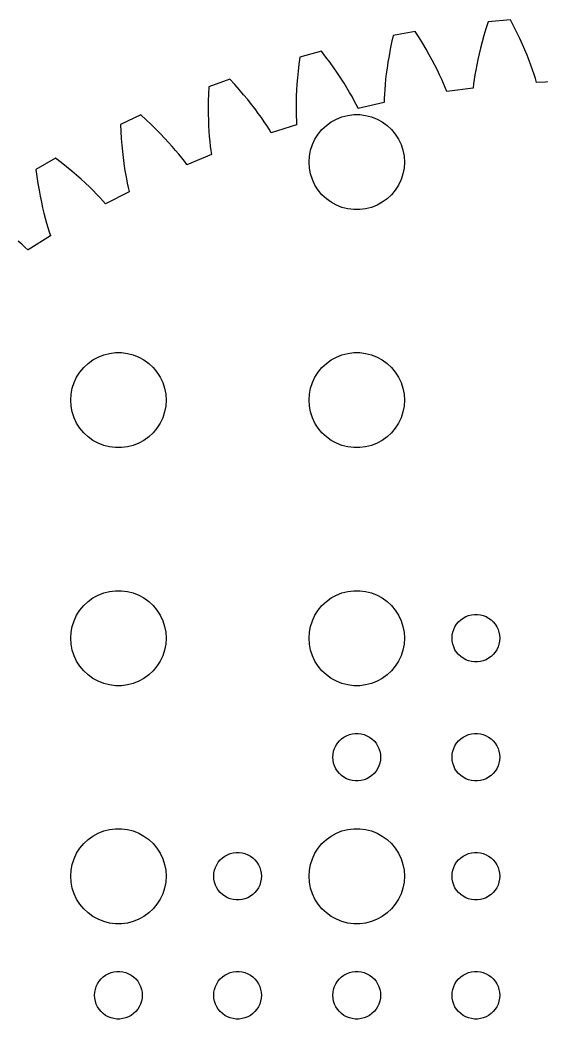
# Model space of a CAD drawing. Header units: metres. Extents: x -69 to 69, y 41 to 289.
# Drawn here: x -36.2 to -3.3, y 226 to 289 of the extents above; entities that cross this region are included whole.
import ezdxf

# ---------------------------------------------------------------- set-up
doc = ezdxf.new("R2010")
doc.units = ezdxf.units.M

msp = doc.modelspace()

# ---------------------------------------------------------------- linework, layer by layer
for p, q in [((-5.32181, 288.956), (-6.73305, 288.832)), ((-5.11238, 288.552), (-5.32181, 288.956)), ((-6.8692, 288.398), (-6.99295, 287.979)), ((-6.73305, 288.832), (-6.8692, 288.398)), ((-4.91779, 288.161), (-5.11238, 288.552)), ((-12.7065, 287.983), (-12.8044, 287.539)), ((-11.3114, 288.229), (-12.7065, 287.983)), ((-11.0676, 287.846), (-11.3114, 288.229)), ((-10.8397, 287.473), (-11.0676, 287.846)), ((-6.99295, 287.979), (-7.10484, 287.576)), ((-4.73752, 287.783), (-4.91779, 288.161)), ((-4.57106, 287.418), (-4.73752, 287.783)), ((-12.8911, 287.111), (-12.9674, 286.7)), ((-12.8044, 287.539), (-12.8911, 287.111)), ((-10.6272, 287.112), (-10.8397, 287.473)), ((-10.4296, 286.763), (-10.6272, 287.112)), ((-7.20544, 287.188), (-7.29529, 286.816)), ((-7.10484, 287.576), (-7.20544, 287.188)), ((-4.41795, 287.067), (-4.57106, 287.418)), ((-4.27765, 286.73), (-4.41795, 287.067)), ((-18.5833, 286.617), (-18.6421, 286.166)), ((-17.215, 286.984), (-18.5833, 286.617)), ((-16.9386, 286.623), (-17.215, 286.984)), ((-16.6791, 286.272), (-16.9386, 286.623)), ((-12.9674, 286.7), (-13.0338, 286.304)), ((-10.2464, 286.427), (-10.4296, 286.763)), ((-7.37495, 286.46), (-7.44499, 286.12)), ((-7.29529, 286.816), (-7.37495, 286.46)), ((-4.14966, 286.408), (-4.27765, 286.73)), ((-18.6421, 286.166), (-18.6912, 285.732)), ((-16.4359, 285.931), (-16.6791, 286.272)), ((-16.2087, 285.6), (-16.4359, 285.931)), ((-13.0909, 285.926), (-13.1392, 285.564)), ((-13.0338, 286.304), (-13.0909, 285.926)), ((-10.0773, 286.104), (-10.2464, 286.427)), ((-9.92169, 285.794), (-10.0773, 286.104)), ((-7.44499, 286.12), (-7.50597, 285.796)), ((-4.03345, 286.1), (-4.14966, 286.408)), ((-3.92848, 285.807), (-4.03345, 286.1)), ((-3.83423, 285.53), (-3.92848, 285.807)), ((-22.9875, 285.229), (-24.3187, 284.744)), ((-22.6808, 284.893), (-22.9875, 285.229)), ((-18.7313, 285.316), (-18.763, 284.916)), ((-18.6912, 285.732), (-18.7313, 285.316)), ((-15.997, 285.281), (-16.2087, 285.6)), ((-15.8003, 284.974), (-15.997, 285.281)), ((-13.1794, 285.219), (-13.2119, 284.892)), ((-13.1392, 285.564), (-13.1794, 285.219)), ((-9.7791, 285.497), (-9.92169, 285.794)), ((-9.64902, 285.214), (-9.7791, 285.497)), ((-9.53091, 284.946), (-9.64902, 285.214)), ((-7.60309, 285.2), (-7.6404, 284.927)), ((-7.55847, 285.49), (-7.60309, 285.2)), ((-7.50597, 285.796), (-7.55847, 285.49)), ((-3.75014, 285.267), (-3.83423, 285.53)), ((-3.67566, 285.021), (-3.75014, 285.267)), ((-24.3187, 284.744), (-24.3379, 284.29)), ((-22.3916, 284.566), (-22.6808, 284.893)), ((-22.1196, 284.247), (-22.3916, 284.566)), ((-18.763, 284.916), (-18.7869, 284.534)), ((-15.6182, 284.678), (-15.8003, 284.974)), ((-15.4503, 284.395), (-15.6182, 284.678)), ((-13.2375, 284.582), (-13.2567, 284.289)), ((-13.2119, 284.892), (-13.2375, 284.582)), ((-9.4243, 284.692), (-9.53091, 284.946)), ((-9.32864, 284.453), (-9.4243, 284.692)), ((-7.66963, 284.66), (-9.32742, 284.445)), ((-7.6404, 284.927), (-7.67099, 284.672)), ((-7.67099, 284.672), (-7.66963, 284.66)), ((-3.67519, 285.013), (-3.67566, 285.021)), ((-2.00494, 285.083), (-3.67519, 285.013)), ((-24.3379, 284.29), (-24.3491, 283.853)), ((-21.8645, 283.938), (-22.1196, 284.247)), ((-21.6257, 283.639), (-21.8645, 283.938)), ((-18.8035, 284.169), (-18.8134, 283.822)), ((-18.7869, 284.534), (-18.8035, 284.169)), ((-15.2961, 284.125), (-15.4503, 284.395)), ((-15.1551, 283.868), (-15.2961, 284.125)), ((-13.2701, 284.014), (-13.2783, 283.757)), ((-13.2567, 284.289), (-13.2701, 284.014)), ((-9.32742, 284.445), (-9.32864, 284.453)), ((-24.3491, 283.853), (-24.3527, 283.434)), ((-24.3527, 283.434), (-24.3494, 283.034)), ((-21.403, 283.35), (-21.6257, 283.639)), ((-21.1959, 283.071), (-21.403, 283.35)), ((-18.8134, 283.822), (-18.8173, 283.493)), ((-18.8173, 283.493), (-18.8158, 283.182)), ((-15.0267, 283.625), (-15.1551, 283.868)), ((-14.9106, 283.395), (-15.0267, 283.625)), ((-14.9087, 283.387), (-14.9106, 283.395)), ((-13.2759, 283.746), (-14.9087, 283.387)), ((-13.2783, 283.757), (-13.2759, 283.746)), ((-28.5851, 282.977), (-29.869, 282.378)), ((-28.2502, 282.669), (-28.5851, 282.977)), ((-27.9337, 282.368), (-28.2502, 282.669)), ((-24.3494, 283.034), (-24.3399, 282.651)), ((-21.004, 282.804), (-21.1959, 283.071)), ((-20.8268, 282.548), (-21.004, 282.804)), ((-18.8158, 283.182), (-18.8094, 282.889)), ((-18.8094, 282.889), (-18.7988, 282.614)), ((-16.6075, 282.533), (-16.2773, 282.714)), ((-16.2773, 282.714), (-15.927, 282.853)), ((-15.927, 282.853), (-15.5621, 282.947)), ((-15.5621, 282.947), (-15.1884, 282.994)), ((-15.1884, 282.994), (-14.8116, 282.994)), ((-14.8116, 282.994), (-14.4379, 282.947)), ((-14.4379, 282.947), (-14.0729, 282.853)), ((-14.0729, 282.853), (-13.7227, 282.714)), ((-13.7227, 282.714), (-13.3925, 282.533)), ((-29.869, 282.378), (-29.8485, 281.924)), ((-27.635, 282.075), (-27.9337, 282.368)), ((-27.3538, 281.789), (-27.635, 282.075)), ((-24.3399, 282.651), (-24.3246, 282.286)), ((-24.3246, 282.286), (-24.3043, 281.94)), ((-20.6639, 282.304), (-20.8268, 282.548)), ((-20.5148, 282.073), (-20.6639, 282.304)), ((-20.3791, 281.854), (-20.5148, 282.073)), ((-18.7812, 282.346), (-20.3765, 281.846)), ((-18.7988, 282.614), (-18.7846, 282.357)), ((-18.7846, 282.357), (-18.7812, 282.346)), ((-17.427, 281.763), (-17.1869, 282.054)), ((-17.1869, 282.054), (-16.9123, 282.312)), ((-16.9123, 282.312), (-16.6075, 282.533)), ((-13.3925, 282.533), (-13.0877, 282.312)), ((-13.0877, 282.312), (-12.8131, 282.054)), ((-12.8131, 282.054), (-12.5729, 281.763)), ((-29.8485, 281.924), (-29.8216, 281.488)), ((-29.8216, 281.488), (-29.7887, 281.071)), ((-27.0899, 281.512), (-27.3538, 281.789)), ((-26.8428, 281.243), (-27.0899, 281.512)), ((-24.3043, 281.94), (-24.2795, 281.612)), ((-24.2795, 281.612), (-24.2509, 281.302)), ((-20.3765, 281.846), (-20.3791, 281.854)), ((-17.7893, 281.104), (-17.6289, 281.445)), ((-17.6289, 281.445), (-17.427, 281.763)), ((-12.5729, 281.763), (-12.3711, 281.445)), ((-12.3711, 281.445), (-12.2107, 281.104)), ((-29.7887, 281.071), (-29.7505, 280.672)), ((-26.6123, 280.984), (-26.8428, 281.243)), ((-26.3978, 280.734), (-26.6123, 280.984)), ((-24.2509, 281.302), (-24.219, 281.01)), ((-24.219, 281.01), (-24.1844, 280.737)), ((-17.9057, 280.746), (-17.7893, 281.104)), ((-12.2107, 281.104), (-12.0942, 280.746)), ((-33.9651, 280.246), (-35.1919, 279.538)), ((-33.6047, 279.969), (-33.9651, 280.246)), ((-29.7505, 280.672), (-29.7076, 280.291)), ((-29.7076, 280.291), (-29.6607, 279.929)), ((-26.1989, 280.495), (-26.3978, 280.734)), ((-26.0154, 280.266), (-26.1989, 280.495)), ((-25.8468, 280.049), (-26.0154, 280.266)), ((-24.1436, 280.472), (-25.6892, 279.835)), ((-24.1844, 280.737), (-24.1479, 280.483)), ((-24.1479, 280.483), (-24.1436, 280.472)), ((-18, 280), (-17.9763, 280.376)), ((-17.9763, 280.376), (-17.9057, 280.746)), ((-12.0942, 280.746), (-12.0237, 280.376)), ((-12.0237, 280.376), (-12, 280)), ((-35.1919, 279.538), (-35.132, 279.087)), ((-33.2631, 279.697), (-33.6047, 279.969)), ((-32.94, 279.43), (-33.2631, 279.697)), ((-29.6607, 279.929), (-29.6102, 279.586)), ((-29.6102, 279.586), (-29.5569, 279.261)), ((-25.6925, 279.843), (-25.8468, 280.049)), ((-25.6892, 279.835), (-25.6925, 279.843)), ((-17.9763, 279.624), (-18, 280)), ((-17.9057, 279.254), (-17.9763, 279.624)), ((-12.0237, 279.624), (-12.0942, 279.254)), ((-12, 280), (-12.0237, 279.624)), ((-35.132, 279.087), (-35.0671, 278.655)), ((-32.635, 279.17), (-32.94, 279.43)), ((-32.3479, 278.917), (-32.635, 279.17)), ((-32.0784, 278.671), (-32.3479, 278.917)), ((-29.5569, 279.261), (-29.5014, 278.955)), ((-29.5014, 278.955), (-29.4442, 278.667)), ((-17.7893, 278.896), (-17.9057, 279.254)), ((-17.6289, 278.555), (-17.7893, 278.896)), ((-12.2107, 278.896), (-12.3711, 278.555)), ((-12.0942, 279.254), (-12.2107, 278.896)), ((-35.0671, 278.655), (-34.998, 278.242)), ((-31.8261, 278.432), (-32.0784, 278.671)), ((-31.5906, 278.202), (-31.8261, 278.432)), ((-29.4442, 278.667), (-29.386, 278.398)), ((-29.386, 278.398), (-29.3274, 278.148)), ((-17.427, 278.237), (-17.6289, 278.555)), ((-12.3711, 278.555), (-12.5729, 278.237)), ((-34.998, 278.242), (-34.9252, 277.848)), ((-34.9252, 277.848), (-34.8493, 277.472)), ((-31.3717, 277.981), (-31.5906, 278.202)), ((-31.169, 277.77), (-31.3717, 277.981)), ((-30.982, 277.568), (-31.169, 277.77)), ((-29.3222, 278.137), (-30.8064, 277.368)), ((-29.3274, 278.148), (-29.3222, 278.137)), ((-17.1869, 277.946), (-17.427, 278.237)), ((-16.9123, 277.688), (-17.1869, 277.946)), ((-16.6075, 277.467), (-16.9123, 277.688)), ((-13.0877, 277.688), (-13.3925, 277.467)), ((-12.8131, 277.946), (-13.0877, 277.688)), ((-12.5729, 278.237), (-12.8131, 277.946)), ((-34.8493, 277.472), (-34.771, 277.116)), ((-34.771, 277.116), (-34.6908, 276.778)), ((-30.8104, 277.376), (-30.982, 277.568)), ((-30.8064, 277.368), (-30.8104, 277.376)), ((-16.2773, 277.286), (-16.6075, 277.467)), ((-15.927, 277.147), (-16.2773, 277.286)), ((-15.5621, 277.053), (-15.927, 277.147)), ((-15.1884, 277.006), (-15.5621, 277.053)), ((-14.8116, 277.006), (-15.1884, 277.006)), ((-14.4379, 277.053), (-14.8116, 277.006)), ((-14.0729, 277.147), (-14.4379, 277.053)), ((-13.7227, 277.286), (-14.0729, 277.147)), ((-13.3925, 277.467), (-13.7227, 277.286)), ((-34.6908, 276.778), (-34.6094, 276.459)), ((-34.6094, 276.459), (-34.5274, 276.159)), ((-34.5274, 276.159), (-34.4454, 275.878)), ((-34.4454, 275.878), (-34.3639, 275.615)), ((-34.2776, 275.361), (-35.6891, 274.465)), ((-34.3639, 275.615), (-34.2837, 275.37)), ((-34.2837, 275.37), (-34.2776, 275.361)), ((-36.0853, 274.833), (-36.3058, 275.026)), ((-35.8814, 274.648), (-36.0853, 274.833)), ((-35.6938, 274.472), (-35.8814, 274.648)), ((-35.6891, 274.465), (-35.6938, 274.472)), ((-31.6075, 267.533), (-31.2773, 267.714)), ((-31.2773, 267.714), (-30.927, 267.853)), ((-30.927, 267.853), (-30.5621, 267.947)), ((-30.5621, 267.947), (-30.1884, 267.994)), ((-30.1884, 267.994), (-29.8116, 267.994)), ((-29.8116, 267.994), (-29.4379, 267.947)), ((-29.4379, 267.947), (-29.0729, 267.853)), ((-29.0729, 267.853), (-28.7227, 267.714)), ((-28.7227, 267.714), (-28.3925, 267.533)), ((-16.6075, 267.533), (-16.2773, 267.714)), ((-16.2773, 267.714), (-15.927, 267.853)), ((-15.927, 267.853), (-15.5621, 267.947)), ((-15.5621, 267.947), (-15.1884, 267.994)), ((-15.1884, 267.994), (-14.8116, 267.994)), ((-14.8116, 267.994), (-14.4379, 267.947)), ((-14.4379, 267.947), (-14.0729, 267.853)), ((-14.0729, 267.853), (-13.7227, 267.714)), ((-13.7227, 267.714), (-13.3925, 267.533)), ((-32.427, 266.763), (-32.1869, 267.054)), ((-32.1869, 267.054), (-31.9123, 267.312)), ((-31.9123, 267.312), (-31.6075, 267.533)), ((-28.3925, 267.533), (-28.0877, 267.312)), ((-28.0877, 267.312), (-27.8131, 267.054)), ((-27.8131, 267.054), (-27.5729, 266.763)), ((-17.427, 266.763), (-17.1869, 267.054)), ((-17.1869, 267.054), (-16.9123, 267.312)), ((-16.9123, 267.312), (-16.6075, 267.533)), ((-13.3925, 267.533), (-13.0877, 267.312)), ((-13.0877, 267.312), (-12.8131, 267.054)), ((-12.8131, 267.054), (-12.5729, 266.763)), ((-32.7893, 266.104), (-32.6289, 266.445)), ((-32.6289, 266.445), (-32.427, 266.763)), ((-27.5729, 266.763), (-27.3711, 266.445)), ((-27.3711, 266.445), (-27.2107, 266.104)), ((-17.7893, 266.104), (-17.6289, 266.445)), ((-17.6289, 266.445), (-17.427, 266.763)), ((-12.5729, 266.763), (-12.3711, 266.445)), ((-12.3711, 266.445), (-12.2107, 266.104)), ((-32.9763, 265.376), (-32.9057, 265.746)), ((-32.9057, 265.746), (-32.7893, 266.104)), ((-27.2107, 266.104), (-27.0942, 265.746)), ((-27.0942, 265.746), (-27.0237, 265.376)), ((-17.9763, 265.376), (-17.9057, 265.746)), ((-17.9057, 265.746), (-17.7893, 266.104)), ((-12.2107, 266.104), (-12.0942, 265.746)), ((-12.0942, 265.746), (-12.0237, 265.376)), ((-33, 265), (-32.9763, 265.376)), ((-27.0237, 265.376), (-27, 265)), ((-18, 265), (-17.9763, 265.376)), ((-12.0237, 265.376), (-12, 265)), ((-32.9763, 264.624), (-33, 265)), ((-32.9057, 264.254), (-32.9763, 264.624)), ((-27.0237, 264.624), (-27.0942, 264.254)), ((-27, 265), (-27.0237, 264.624)), ((-17.9763, 264.624), (-18, 265)), ((-17.9057, 264.254), (-17.9763, 264.624)), ((-12.0237, 264.624), (-12.0942, 264.254)), ((-12, 265), (-12.0237, 264.624)), ((-32.7893, 263.896), (-32.9057, 264.254)), ((-32.6289, 263.555), (-32.7893, 263.896)), ((-27.2107, 263.896), (-27.3711, 263.555)), ((-27.0942, 264.254), (-27.2107, 263.896)), ((-17.7893, 263.896), (-17.9057, 264.254)), ((-17.6289, 263.555), (-17.7893, 263.896)), ((-12.2107, 263.896), (-12.3711, 263.555)), ((-12.0942, 264.254), (-12.2107, 263.896)), ((-32.427, 263.237), (-32.6289, 263.555)), ((-32.1869, 262.946), (-32.427, 263.237)), ((-27.5729, 263.237), (-27.8131, 262.946)), ((-27.3711, 263.555), (-27.5729, 263.237)), ((-17.427, 263.237), (-17.6289, 263.555)), ((-17.1869, 262.946), (-17.427, 263.237)), ((-12.5729, 263.237), (-12.8131, 262.946)), ((-12.3711, 263.555), (-12.5729, 263.237)), ((-31.9123, 262.688), (-32.1869, 262.946)), ((-31.6075, 262.467), (-31.9123, 262.688)), ((-28.0877, 262.688), (-28.3925, 262.467)), ((-27.8131, 262.946), (-28.0877, 262.688)), ((-16.9123, 262.688), (-17.1869, 262.946)), ((-16.6075, 262.467), (-16.9123, 262.688)), ((-13.0877, 262.688), (-13.3925, 262.467)), ((-12.8131, 262.946), (-13.0877, 262.688)), ((-31.2773, 262.286), (-31.6075, 262.467)), ((-30.927, 262.147), (-31.2773, 262.286)), ((-30.5621, 262.053), (-30.927, 262.147)), ((-30.1884, 262.006), (-30.5621, 262.053)), ((-29.8116, 262.006), (-30.1884, 262.006)), ((-29.4379, 262.053), (-29.8116, 262.006)), ((-29.0729, 262.147), (-29.4379, 262.053)), ((-28.7227, 262.286), (-29.0729, 262.147)), ((-28.3925, 262.467), (-28.7227, 262.286)), ((-16.2773, 262.286), (-16.6075, 262.467)), ((-15.927, 262.147), (-16.2773, 262.286)), ((-15.5621, 262.053), (-15.927, 262.147)), ((-15.1884, 262.006), (-15.5621, 262.053)), ((-14.8116, 262.006), (-15.1884, 262.006)), ((-14.4379, 262.053), (-14.8116, 262.006)), ((-14.0729, 262.147), (-14.4379, 262.053)), ((-13.7227, 262.286), (-14.0729, 262.147)), ((-13.3925, 262.467), (-13.7227, 262.286)), ((-31.9123, 252.312), (-31.6075, 252.533)), ((-31.6075, 252.533), (-31.2773, 252.714)), ((-31.2773, 252.714), (-30.927, 252.853)), ((-30.927, 252.853), (-30.5621, 252.947)), ((-30.5621, 252.947), (-30.1884, 252.994)), ((-30.1884, 252.994), (-29.8116, 252.994)), ((-29.8116, 252.994), (-29.4379, 252.947)), ((-29.4379, 252.947), (-29.0729, 252.853)), ((-29.0729, 252.853), (-28.7227, 252.714)), ((-28.7227, 252.714), (-28.3925, 252.533)), ((-28.3925, 252.533), (-28.0877, 252.312)), ((-16.9123, 252.312), (-16.6075, 252.533)), ((-16.6075, 252.533), (-16.2773, 252.714)), ((-16.2773, 252.714), (-15.927, 252.853)), ((-15.927, 252.853), (-15.5621, 252.947)), ((-15.5621, 252.947), (-15.1884, 252.994)), ((-15.1884, 252.994), (-14.8116, 252.994)), ((-14.8116, 252.994), (-14.4379, 252.947)), ((-14.4379, 252.947), (-14.0729, 252.853)), ((-14.0729, 252.853), (-13.7227, 252.714)), ((-13.7227, 252.714), (-13.3925, 252.533)), ((-13.3925, 252.533), (-13.0877, 252.312)), ((-32.427, 251.763), (-32.1869, 252.054)), ((-32.1869, 252.054), (-31.9123, 252.312)), ((-28.0877, 252.312), (-27.8131, 252.054)), ((-27.8131, 252.054), (-27.5729, 251.763)), ((-17.427, 251.763), (-17.1869, 252.054)), ((-17.1869, 252.054), (-16.9123, 252.312)), ((-13.0877, 252.312), (-12.8131, 252.054)), ((-12.8131, 252.054), (-12.5729, 251.763)), ((-32.7893, 251.104), (-32.6289, 251.445)), ((-32.6289, 251.445), (-32.427, 251.763)), ((-27.5729, 251.763), (-27.3711, 251.445)), ((-27.3711, 251.445), (-27.2107, 251.104)), ((-17.7893, 251.104), (-17.6289, 251.445)), ((-17.6289, 251.445), (-17.427, 251.763)), ((-12.5729, 251.763), (-12.3711, 251.445)), ((-12.3711, 251.445), (-12.2107, 251.104)), ((-8.45613, 251.156), (-8.30373, 251.266)), ((-8.30373, 251.266), (-8.13866, 251.357)), ((-8.13866, 251.357), (-7.96352, 251.427)), ((-7.96352, 251.427), (-7.78107, 251.473)), ((-7.78107, 251.473), (-7.59418, 251.497)), ((-7.59418, 251.497), (-7.40581, 251.497)), ((-7.40581, 251.497), (-7.21892, 251.473)), ((-7.21892, 251.473), (-7.03647, 251.427)), ((-7.03647, 251.427), (-6.86133, 251.357)), ((-6.86133, 251.357), (-6.69626, 251.266)), ((-6.69626, 251.266), (-6.54385, 251.156)), ((-32.9763, 250.376), (-32.9057, 250.746)), ((-32.9057, 250.746), (-32.7893, 251.104)), ((-27.2107, 251.104), (-27.0942, 250.746)), ((-27.0942, 250.746), (-27.0237, 250.376)), ((-17.9763, 250.376), (-17.9057, 250.746)), ((-17.9057, 250.746), (-17.7893, 251.104)), ((-12.2107, 251.104), (-12.0942, 250.746)), ((-12.0942, 250.746), (-12.0237, 250.376)), ((-8.89465, 250.552), (-8.81445, 250.723)), ((-8.81445, 250.723), (-8.71352, 250.882)), ((-8.71352, 250.882), (-8.59344, 251.027)), ((-8.59344, 251.027), (-8.45613, 251.156)), ((-6.54385, 251.156), (-6.40654, 251.027)), ((-6.40654, 251.027), (-6.28647, 250.882)), ((-6.28647, 250.882), (-6.18553, 250.723)), ((-6.18553, 250.723), (-6.10533, 250.552)), ((-33, 250), (-32.9763, 250.376)), ((-32.9763, 249.624), (-33, 250)), ((-27.0237, 250.376), (-27, 250)), ((-27, 250), (-27.0237, 249.624)), ((-18, 250), (-17.9763, 250.376)), ((-17.9763, 249.624), (-18, 250)), ((-12.0237, 250.376), (-12, 250)), ((-12, 250), (-12.0237, 249.624)), ((-9, 250), (-8.98816, 250.188)), ((-8.98816, 249.812), (-9, 250)), ((-8.98816, 250.188), (-8.95287, 250.373)), ((-8.95287, 250.373), (-8.89465, 250.552)), ((-6.10533, 250.552), (-6.04712, 250.373)), ((-6.04712, 250.373), (-6.01183, 250.188)), ((-6.01183, 250.188), (-6, 250)), ((-6, 250), (-6.01183, 249.812)), ((-32.9057, 249.254), (-32.9763, 249.624)), ((-27.0237, 249.624), (-27.0942, 249.254)), ((-17.9057, 249.254), (-17.9763, 249.624)), ((-12.0237, 249.624), (-12.0942, 249.254)), ((-8.95287, 249.627), (-8.98816, 249.812)), ((-8.89465, 249.448), (-8.95287, 249.627)), ((-8.81445, 249.277), (-8.89465, 249.448)), ((-6.10533, 249.448), (-6.18553, 249.277)), ((-6.04712, 249.627), (-6.10533, 249.448)), ((-6.01183, 249.812), (-6.04712, 249.627)), ((-32.7893, 248.896), (-32.9057, 249.254)), ((-32.6289, 248.555), (-32.7893, 248.896)), ((-27.2107, 248.896), (-27.3711, 248.555)), ((-27.0942, 249.254), (-27.2107, 248.896)), ((-17.7893, 248.896), (-17.9057, 249.254)), ((-17.6289, 248.555), (-17.7893, 248.896)), ((-12.2107, 248.896), (-12.3711, 248.555)), ((-12.0942, 249.254), (-12.2107, 248.896)), ((-8.71352, 249.118), (-8.81445, 249.277)), ((-8.59344, 248.973), (-8.71352, 249.118)), ((-8.45613, 248.844), (-8.59344, 248.973)), ((-8.30373, 248.734), (-8.45613, 248.844)), ((-8.13866, 248.643), (-8.30373, 248.734)), ((-6.69626, 248.734), (-6.86133, 248.643)), ((-6.54385, 248.844), (-6.69626, 248.734)), ((-6.40654, 248.973), (-6.54385, 248.844)), ((-6.28647, 249.118), (-6.40654, 248.973)), ((-6.18553, 249.277), (-6.28647, 249.118)), ((-32.427, 248.237), (-32.6289, 248.555)), ((-32.1869, 247.946), (-32.427, 248.237)), ((-27.5729, 248.237), (-27.8131, 247.946)), ((-27.3711, 248.555), (-27.5729, 248.237)), ((-17.427, 248.237), (-17.6289, 248.555)), ((-17.1869, 247.946), (-17.427, 248.237)), ((-12.5729, 248.237), (-12.8131, 247.946)), ((-12.3711, 248.555), (-12.5729, 248.237)), ((-7.96352, 248.573), (-8.13866, 248.643)), ((-7.78107, 248.527), (-7.96352, 248.573)), ((-7.59418, 248.503), (-7.78107, 248.527)), ((-7.40581, 248.503), (-7.59418, 248.503)), ((-7.21892, 248.527), (-7.40581, 248.503)), ((-7.03647, 248.573), (-7.21892, 248.527)), ((-6.86133, 248.643), (-7.03647, 248.573)), ((-31.9123, 247.688), (-32.1869, 247.946)), ((-31.6075, 247.467), (-31.9123, 247.688)), ((-31.2773, 247.286), (-31.6075, 247.467)), ((-28.3925, 247.467), (-28.7227, 247.286)), ((-28.0877, 247.688), (-28.3925, 247.467)), ((-27.8131, 247.946), (-28.0877, 247.688)), ((-16.9123, 247.688), (-17.1869, 247.946)), ((-16.6075, 247.467), (-16.9123, 247.688)), ((-16.2773, 247.286), (-16.6075, 247.467)), ((-13.3925, 247.467), (-13.7227, 247.286)), ((-13.0877, 247.688), (-13.3925, 247.467)), ((-12.8131, 247.946), (-13.0877, 247.688)), ((-30.927, 247.147), (-31.2773, 247.286)), ((-30.5621, 247.053), (-30.927, 247.147)), ((-30.1884, 247.006), (-30.5621, 247.053)), ((-29.8116, 247.006), (-30.1884, 247.006)), ((-29.4379, 247.053), (-29.8116, 247.006)), ((-29.0729, 247.147), (-29.4379, 247.053)), ((-28.7227, 247.286), (-29.0729, 247.147)), ((-15.927, 247.147), (-16.2773, 247.286)), ((-15.5621, 247.053), (-15.927, 247.147)), ((-15.1884, 247.006), (-15.5621, 247.053)), ((-14.8116, 247.006), (-15.1884, 247.006)), ((-14.4379, 247.053), (-14.8116, 247.006)), ((-14.0729, 247.147), (-14.4379, 247.053)), ((-13.7227, 247.286), (-14.0729, 247.147)), ((-16.0934, 243.527), (-15.9561, 243.656)), ((-15.9561, 243.656), (-15.8037, 243.766)), ((-15.8037, 243.766), (-15.6387, 243.857)), ((-15.6387, 243.857), (-15.4635, 243.927)), ((-15.4635, 243.927), (-15.2811, 243.973)), ((-15.2811, 243.973), (-15.0942, 243.997)), ((-15.0942, 243.997), (-14.9058, 243.997)), ((-14.9058, 243.997), (-14.7189, 243.973)), ((-14.7189, 243.973), (-14.5365, 243.927)), ((-14.5365, 243.927), (-14.3613, 243.857)), ((-14.3613, 243.857), (-14.1963, 243.766)), ((-14.1963, 243.766), (-14.0439, 243.656)), ((-14.0439, 243.656), (-13.9065, 243.527)), ((-8.59344, 243.527), (-8.45613, 243.656)), ((-8.45613, 243.656), (-8.30373, 243.766)), ((-8.30373, 243.766), (-8.13866, 243.857)), ((-8.13866, 243.857), (-7.96352, 243.927)), ((-7.96352, 243.927), (-7.78107, 243.973)), ((-7.78107, 243.973), (-7.59418, 243.997)), ((-7.59418, 243.997), (-7.40581, 243.997)), ((-7.40581, 243.997), (-7.21892, 243.973)), ((-7.21892, 243.973), (-7.03647, 243.927)), ((-7.03647, 243.927), (-6.86133, 243.857)), ((-6.86133, 243.857), (-6.69626, 243.766)), ((-6.69626, 243.766), (-6.54385, 243.656)), ((-6.54385, 243.656), (-6.40654, 243.527)), ((-16.4529, 242.873), (-16.3947, 243.052)), ((-16.3947, 243.052), (-16.3145, 243.223)), ((-16.3145, 243.223), (-16.2135, 243.382)), ((-16.2135, 243.382), (-16.0934, 243.527)), ((-13.9065, 243.527), (-13.7865, 243.382)), ((-13.7865, 243.382), (-13.6855, 243.223)), ((-13.6855, 243.223), (-13.6053, 243.052)), ((-13.6053, 243.052), (-13.5471, 242.873)), ((-8.95287, 242.873), (-8.89465, 243.052)), ((-8.89465, 243.052), (-8.81445, 243.223)), ((-8.81445, 243.223), (-8.71352, 243.382)), ((-8.71352, 243.382), (-8.59344, 243.527)), ((-6.40654, 243.527), (-6.28647, 243.382)), ((-6.28647, 243.382), (-6.18553, 243.223)), ((-6.18553, 243.223), (-6.10533, 243.052)), ((-6.10533, 243.052), (-6.04712, 242.873)), ((-16.5, 242.5), (-16.4882, 242.688)), ((-16.4882, 242.312), (-16.5, 242.5)), ((-16.4882, 242.688), (-16.4529, 242.873)), ((-13.5471, 242.873), (-13.5118, 242.688)), ((-13.5118, 242.688), (-13.5, 242.5)), ((-13.5, 242.5), (-13.5118, 242.312)), ((-9, 242.5), (-8.98816, 242.688)), ((-8.98816, 242.312), (-9, 242.5)), ((-8.98816, 242.688), (-8.95287, 242.873)), ((-6.04712, 242.873), (-6.01183, 242.688)), ((-6.01183, 242.688), (-6, 242.5)), ((-6, 242.5), (-6.01183, 242.312)), ((-16.4529, 242.127), (-16.4882, 242.312)), ((-16.3947, 241.948), (-16.4529, 242.127)), ((-16.3145, 241.777), (-16.3947, 241.948)), ((-16.2135, 241.618), (-16.3145, 241.777)), ((-13.6855, 241.777), (-13.7865, 241.618)), ((-13.6053, 241.948), (-13.6855, 241.777)), ((-13.5471, 242.127), (-13.6053, 241.948)), ((-13.5118, 242.312), (-13.5471, 242.127)), ((-8.95287, 242.127), (-8.98816, 242.312)), ((-8.89465, 241.948), (-8.95287, 242.127)), ((-8.81445, 241.777), (-8.89465, 241.948)), ((-8.71352, 241.618), (-8.81445, 241.777)), ((-6.18553, 241.777), (-6.28647, 241.618)), ((-6.10533, 241.948), (-6.18553, 241.777)), ((-6.04712, 242.127), (-6.10533, 241.948)), ((-6.01183, 242.312), (-6.04712, 242.127)), ((-16.0934, 241.473), (-16.2135, 241.618)), ((-15.9561, 241.344), (-16.0934, 241.473)), ((-15.8037, 241.234), (-15.9561, 241.344)), ((-15.6387, 241.143), (-15.8037, 241.234)), ((-15.4635, 241.073), (-15.6387, 241.143)), ((-14.3613, 241.143), (-14.5365, 241.073)), ((-14.1963, 241.234), (-14.3613, 241.143)), ((-14.0439, 241.344), (-14.1963, 241.234)), ((-13.9065, 241.473), (-14.0439, 241.344)), ((-13.7865, 241.618), (-13.9065, 241.473)), ((-8.59344, 241.473), (-8.71352, 241.618)), ((-8.45613, 241.344), (-8.59344, 241.473)), ((-8.30373, 241.234), (-8.45613, 241.344)), ((-8.13866, 241.143), (-8.30373, 241.234)), ((-7.96352, 241.073), (-8.13866, 241.143)), ((-6.86133, 241.143), (-7.03647, 241.073)), ((-6.69626, 241.234), (-6.86133, 241.143)), ((-6.54385, 241.344), (-6.69626, 241.234)), ((-6.40654, 241.473), (-6.54385, 241.344)), ((-6.28647, 241.618), (-6.40654, 241.473)), ((-15.2811, 241.027), (-15.4635, 241.073)), ((-15.0942, 241.003), (-15.2811, 241.027)), ((-14.9058, 241.003), (-15.0942, 241.003)), ((-14.7189, 241.027), (-14.9058, 241.003)), ((-14.5365, 241.073), (-14.7189, 241.027)), ((-7.78107, 241.027), (-7.96352, 241.073)), ((-7.59418, 241.003), (-7.78107, 241.027)), ((-7.40581, 241.003), (-7.59418, 241.003)), ((-7.21892, 241.027), (-7.40581, 241.003)), ((-7.03647, 241.073), (-7.21892, 241.027)), ((-30.5621, 237.947), (-30.1884, 237.994)), ((-30.1884, 237.994), (-29.8116, 237.994)), ((-29.8116, 237.994), (-29.4379, 237.947)), ((-15.5621, 237.947), (-15.1884, 237.994)), ((-15.1884, 237.994), (-14.8116, 237.994)), ((-14.8116, 237.994), (-14.4379, 237.947)), ((-31.9123, 237.312), (-31.6075, 237.533)), ((-31.6075, 237.533), (-31.2773, 237.714)), ((-31.2773, 237.714), (-30.927, 237.853)), ((-30.927, 237.853), (-30.5621, 237.947)), ((-29.4379, 237.947), (-29.0729, 237.853)), ((-29.0729, 237.853), (-28.7227, 237.714)), ((-28.7227, 237.714), (-28.3925, 237.533)), ((-28.3925, 237.533), (-28.0877, 237.312)), ((-16.9123, 237.312), (-16.6075, 237.533)), ((-16.6075, 237.533), (-16.2773, 237.714)), ((-16.2773, 237.714), (-15.927, 237.853)), ((-15.927, 237.853), (-15.5621, 237.947)), ((-14.4379, 237.947), (-14.0729, 237.853)), ((-14.0729, 237.853), (-13.7227, 237.714)), ((-13.7227, 237.714), (-13.3925, 237.533)), ((-13.3925, 237.533), (-13.0877, 237.312)), ((-32.6289, 236.445), (-32.427, 236.763)), ((-32.427, 236.763), (-32.1869, 237.054)), ((-32.1869, 237.054), (-31.9123, 237.312)), ((-28.0877, 237.312), (-27.8131, 237.054)), ((-27.8131, 237.054), (-27.5729, 236.763)), ((-27.5729, 236.763), (-27.3711, 236.445)), ((-17.6289, 236.445), (-17.427, 236.763)), ((-17.427, 236.763), (-17.1869, 237.054)), ((-17.1869, 237.054), (-16.9123, 237.312)), ((-13.0877, 237.312), (-12.8131, 237.054)), ((-12.8131, 237.054), (-12.5729, 236.763)), ((-12.5729, 236.763), (-12.3711, 236.445)), ((-32.9057, 235.746), (-32.7893, 236.104)), ((-32.7893, 236.104), (-32.6289, 236.445)), ((-27.3711, 236.445), (-27.2107, 236.104)), ((-27.2107, 236.104), (-27.0942, 235.746)), ((-23.5934, 236.027), (-23.4561, 236.156)), ((-23.4561, 236.156), (-23.3037, 236.266)), ((-23.3037, 236.266), (-23.1387, 236.357)), ((-23.1387, 236.357), (-22.9635, 236.427)), ((-22.9635, 236.427), (-22.7811, 236.473)), ((-22.7811, 236.473), (-22.5942, 236.497)), ((-22.5942, 236.497), (-22.4058, 236.497)), ((-22.4058, 236.497), (-22.2189, 236.473)), ((-22.2189, 236.473), (-22.0365, 236.427)), ((-22.0365, 236.427), (-21.8613, 236.357)), ((-21.8613, 236.357), (-21.6963, 236.266)), ((-21.6963, 236.266), (-21.5439, 236.156)), ((-21.5439, 236.156), (-21.4065, 236.027)), ((-17.9057, 235.746), (-17.7893, 236.104)), ((-17.7893, 236.104), (-17.6289, 236.445)), ((-12.3711, 236.445), (-12.2107, 236.104)), ((-12.2107, 236.104), (-12.0942, 235.746)), ((-8.59344, 236.027), (-8.45613, 236.156)), ((-8.45613, 236.156), (-8.30373, 236.266)), ((-8.30373, 236.266), (-8.13866, 236.357)), ((-8.13866, 236.357), (-7.96352, 236.427)), ((-7.96352, 236.427), (-7.78107, 236.473)), ((-7.78107, 236.473), (-7.59418, 236.497)), ((-7.59418, 236.497), (-7.40581, 236.497)), ((-7.40581, 236.497), (-7.21892, 236.473)), ((-7.21892, 236.473), (-7.03647, 236.427)), ((-7.03647, 236.427), (-6.86133, 236.357)), ((-6.86133, 236.357), (-6.69626, 236.266)), ((-6.69626, 236.266), (-6.54385, 236.156)), ((-6.54385, 236.156), (-6.40654, 236.027)), ((-32.9763, 235.376), (-32.9057, 235.746)), ((-27.0942, 235.746), (-27.0237, 235.376)), ((-23.9529, 235.373), (-23.8947, 235.552)), ((-23.8947, 235.552), (-23.8145, 235.723)), ((-23.8145, 235.723), (-23.7135, 235.882)), ((-23.7135, 235.882), (-23.5934, 236.027)), ((-21.4065, 236.027), (-21.2865, 235.882)), ((-21.2865, 235.882), (-21.1855, 235.723)), ((-21.1855, 235.723), (-21.1053, 235.552)), ((-21.1053, 235.552), (-21.0471, 235.373)), ((-17.9763, 235.376), (-17.9057, 235.746)), ((-12.0942, 235.746), (-12.0237, 235.376)), ((-8.95287, 235.373), (-8.89465, 235.552)), ((-8.89465, 235.552), (-8.81445, 235.723)), ((-8.81445, 235.723), (-8.71352, 235.882)), ((-8.71352, 235.882), (-8.59344, 236.027)), ((-6.40654, 236.027), (-6.28647, 235.882)), ((-6.28647, 235.882), (-6.18553, 235.723)), ((-6.18553, 235.723), (-6.10533, 235.552)), ((-6.10533, 235.552), (-6.04712, 235.373)), ((-33, 235), (-32.9763, 235.376)), ((-32.9763, 234.624), (-33, 235)), ((-27.0237, 235.376), (-27, 235)), ((-27, 235), (-27.0237, 234.624)), ((-24, 235), (-23.9882, 235.188)), ((-23.9882, 234.812), (-24, 235)), ((-23.9882, 235.188), (-23.9529, 235.373)), ((-21.0471, 235.373), (-21.0118, 235.188)), ((-21.0118, 235.188), (-21, 235)), ((-21, 235), (-21.0118, 234.812)), ((-18, 235), (-17.9763, 235.376)), ((-17.9763, 234.624), (-18, 235)), ((-12.0237, 235.376), (-12, 235)), ((-12, 235), (-12.0237, 234.624)), ((-9, 235), (-8.98816, 235.188)), ((-8.98816, 234.812), (-9, 235)), ((-8.98816, 235.188), (-8.95287, 235.373)), ((-6.04712, 235.373), (-6.01183, 235.188)), ((-6.01183, 235.188), (-6, 235)), ((-6, 235), (-6.01183, 234.812)), ((-32.9057, 234.254), (-32.9763, 234.624)), ((-32.7893, 233.896), (-32.9057, 234.254)), ((-27.0942, 234.254), (-27.2107, 233.896)), ((-27.0237, 234.624), (-27.0942, 234.254)), ((-23.9529, 234.627), (-23.9882, 234.812)), ((-23.8947, 234.448), (-23.9529, 234.627)), ((-23.8145, 234.277), (-23.8947, 234.448)), ((-23.7135, 234.118), (-23.8145, 234.277)), ((-21.1855, 234.277), (-21.2865, 234.118)), ((-21.1053, 234.448), (-21.1855, 234.277)), ((-21.0471, 234.627), (-21.1053, 234.448)), ((-21.0118, 234.812), (-21.0471, 234.627)), ((-17.9057, 234.254), (-17.9763, 234.624)), ((-17.7893, 233.896), (-17.9057, 234.254)), ((-12.0942, 234.254), (-12.2107, 233.896)), ((-12.0237, 234.624), (-12.0942, 234.254)), ((-8.95287, 234.627), (-8.98816, 234.812)), ((-8.89465, 234.448), (-8.95287, 234.627)), ((-8.81445, 234.277), (-8.89465, 234.448)), ((-8.71352, 234.118), (-8.81445, 234.277)), ((-6.18553, 234.277), (-6.28647, 234.118)), ((-6.10533, 234.448), (-6.18553, 234.277)), ((-6.04712, 234.627), (-6.10533, 234.448)), ((-6.01183, 234.812), (-6.04712, 234.627)), ((-32.6289, 233.555), (-32.7893, 233.896)), ((-27.2107, 233.896), (-27.3711, 233.555)), ((-23.5934, 233.973), (-23.7135, 234.118)), ((-23.4561, 233.844), (-23.5934, 233.973)), ((-23.3037, 233.734), (-23.4561, 233.844)), ((-23.1387, 233.643), (-23.3037, 233.734)), ((-22.9635, 233.573), (-23.1387, 233.643)), ((-22.7811, 233.527), (-22.9635, 233.573)), ((-22.0365, 233.573), (-22.2189, 233.527)), ((-21.8613, 233.643), (-22.0365, 233.573)), ((-21.6963, 233.734), (-21.8613, 233.643)), ((-21.5439, 233.844), (-21.6963, 233.734)), ((-21.4065, 233.973), (-21.5439, 233.844)), ((-21.2865, 234.118), (-21.4065, 233.973)), ((-17.6289, 233.555), (-17.7893, 233.896)), ((-12.2107, 233.896), (-12.3711, 233.555)), ((-8.59344, 233.973), (-8.71352, 234.118)), ((-8.45613, 233.844), (-8.59344, 233.973)), ((-8.30373, 233.734), (-8.45613, 233.844)), ((-8.13866, 233.643), (-8.30373, 233.734)), ((-7.96352, 233.573), (-8.13866, 233.643)), ((-7.78107, 233.527), (-7.96352, 233.573)), ((-7.03647, 233.573), (-7.21892, 233.527)), ((-6.86133, 233.643), (-7.03647, 233.573)), ((-6.69626, 233.734), (-6.86133, 233.643)), ((-6.54385, 233.844), (-6.69626, 233.734)), ((-6.40654, 233.973), (-6.54385, 233.844)), ((-6.28647, 234.118), (-6.40654, 233.973)), ((-32.427, 233.237), (-32.6289, 233.555)), ((-32.1869, 232.946), (-32.427, 233.237)), ((-31.9123, 232.688), (-32.1869, 232.946)), ((-27.8131, 232.946), (-28.0877, 232.688)), ((-27.5729, 233.237), (-27.8131, 232.946)), ((-27.3711, 233.555), (-27.5729, 233.237)), ((-22.5942, 233.503), (-22.7811, 233.527)), ((-22.4058, 233.503), (-22.5942, 233.503)), ((-22.2189, 233.527), (-22.4058, 233.503)), ((-17.427, 233.237), (-17.6289, 233.555)), ((-17.1869, 232.946), (-17.427, 233.237)), ((-16.9123, 232.688), (-17.1869, 232.946)), ((-12.8131, 232.946), (-13.0877, 232.688)), ((-12.5729, 233.237), (-12.8131, 232.946)), ((-12.3711, 233.555), (-12.5729, 233.237)), ((-7.59418, 233.503), (-7.78107, 233.527)), ((-7.40581, 233.503), (-7.59418, 233.503)), ((-7.21892, 233.527), (-7.40581, 233.503)), ((-31.6075, 232.467), (-31.9123, 232.688)), ((-31.2773, 232.286), (-31.6075, 232.467)), ((-28.3925, 232.467), (-28.7227, 232.286)), ((-28.0877, 232.688), (-28.3925, 232.467)), ((-16.6075, 232.467), (-16.9123, 232.688)), ((-16.2773, 232.286), (-16.6075, 232.467)), ((-13.3925, 232.467), (-13.7227, 232.286)), ((-13.0877, 232.688), (-13.3925, 232.467)), ((-30.927, 232.147), (-31.2773, 232.286)), ((-30.5621, 232.053), (-30.927, 232.147)), ((-30.1884, 232.006), (-30.5621, 232.053)), ((-29.8116, 232.006), (-30.1884, 232.006)), ((-29.4379, 232.053), (-29.8116, 232.006)), ((-29.0729, 232.147), (-29.4379, 232.053)), ((-28.7227, 232.286), (-29.0729, 232.147)), ((-15.927, 232.147), (-16.2773, 232.286)), ((-15.5621, 232.053), (-15.927, 232.147)), ((-15.1884, 232.006), (-15.5621, 232.053)), ((-14.8116, 232.006), (-15.1884, 232.006)), ((-14.4379, 232.053), (-14.8116, 232.006)), ((-14.0729, 232.147), (-14.4379, 232.053)), ((-13.7227, 232.286), (-14.0729, 232.147)), ((-31.2135, 228.382), (-31.0934, 228.527)), ((-31.0934, 228.527), (-30.9561, 228.656)), ((-30.9561, 228.656), (-30.8037, 228.766)), ((-30.8037, 228.766), (-30.6387, 228.857)), ((-30.6387, 228.857), (-30.4635, 228.927)), ((-30.4635, 228.927), (-30.2811, 228.973)), ((-30.2811, 228.973), (-30.0942, 228.997)), ((-30.0942, 228.997), (-29.9058, 228.997)), ((-29.9058, 228.997), (-29.7189, 228.973)), ((-29.7189, 228.973), (-29.5365, 228.927)), ((-29.5365, 228.927), (-29.3613, 228.857)), ((-29.3613, 228.857), (-29.1963, 228.766)), ((-29.1963, 228.766), (-29.0439, 228.656)), ((-29.0439, 228.656), (-28.9065, 228.527)), ((-28.9065, 228.527), (-28.7865, 228.382)), ((-23.7135, 228.382), (-23.5934, 228.527)), ((-23.5934, 228.527), (-23.4561, 228.656)), ((-23.4561, 228.656), (-23.3037, 228.766)), ((-23.3037, 228.766), (-23.1387, 228.857)), ((-23.1387, 228.857), (-22.9635, 228.927)), ((-22.9635, 228.927), (-22.7811, 228.973)), ((-22.7811, 228.973), (-22.5942, 228.997)), ((-22.5942, 228.997), (-22.4058, 228.997)), ((-22.4058, 228.997), (-22.2189, 228.973)), ((-22.2189, 228.973), (-22.0365, 228.927)), ((-22.0365, 228.927), (-21.8613, 228.857)), ((-21.8613, 228.857), (-21.6963, 228.766)), ((-21.6963, 228.766), (-21.5439, 228.656)), ((-21.5439, 228.656), (-21.4065, 228.527)), ((-21.4065, 228.527), (-21.2865, 228.382)), ((-16.2135, 228.382), (-16.0934, 228.527)), ((-16.0934, 228.527), (-15.9561, 228.656)), ((-15.9561, 228.656), (-15.8037, 228.766)), ((-15.8037, 228.766), (-15.6387, 228.857)), ((-15.6387, 228.857), (-15.4635, 228.927)), ((-15.4635, 228.927), (-15.2811, 228.973)), ((-15.2811, 228.973), (-15.0942, 228.997)), ((-15.0942, 228.997), (-14.9058, 228.997)), ((-14.9058, 228.997), (-14.7189, 228.973)), ((-14.7189, 228.973), (-14.5365, 228.927)), ((-14.5365, 228.927), (-14.3613, 228.857)), ((-14.3613, 228.857), (-14.1963, 228.766)), ((-14.1963, 228.766), (-14.0439, 228.656)), ((-14.0439, 228.656), (-13.9065, 228.527)), ((-13.9065, 228.527), (-13.7865, 228.382)), ((-8.71352, 228.382), (-8.59344, 228.527)), ((-8.59344, 228.527), (-8.45613, 228.656)), ((-8.45613, 228.656), (-8.30373, 228.766)), ((-8.30373, 228.766), (-8.13866, 228.857)), ((-8.13866, 228.857), (-7.96352, 228.927)), ((-7.96352, 228.927), (-7.78107, 228.973)), ((-7.78107, 228.973), (-7.59418, 228.997)), ((-7.59418, 228.997), (-7.40581, 228.997)), ((-7.40581, 228.997), (-7.21892, 228.973)), ((-7.21892, 228.973), (-7.03647, 228.927)), ((-7.03647, 228.927), (-6.86133, 228.857)), ((-6.86133, 228.857), (-6.69626, 228.766)), ((-6.69626, 228.766), (-6.54385, 228.656)), ((-6.54385, 228.656), (-6.40654, 228.527)), ((-6.40654, 228.527), (-6.28647, 228.382)), ((-31.4529, 227.873), (-31.3947, 228.052)), ((-31.3947, 228.052), (-31.3145, 228.223)), ((-31.3145, 228.223), (-31.2135, 228.382)), ((-28.7865, 228.382), (-28.6855, 228.223)), ((-28.6855, 228.223), (-28.6053, 228.052)), ((-28.6053, 228.052), (-28.5471, 227.873)), ((-23.9529, 227.873), (-23.8947, 228.052)), ((-23.8947, 228.052), (-23.8145, 228.223)), ((-23.8145, 228.223), (-23.7135, 228.382)), ((-21.2865, 228.382), (-21.1855, 228.223)), ((-21.1855, 228.223), (-21.1053, 228.052)), ((-21.1053, 228.052), (-21.0471, 227.873)), ((-16.4529, 227.873), (-16.3947, 228.052)), ((-16.3947, 228.052), (-16.3145, 228.223)), ((-16.3145, 228.223), (-16.2135, 228.382)), ((-13.7865, 228.382), (-13.6855, 228.223)), ((-13.6855, 228.223), (-13.6053, 228.052)), ((-13.6053, 228.052), (-13.5471, 227.873)), ((-8.95287, 227.873), (-8.89465, 228.052)), ((-8.89465, 228.052), (-8.81445, 228.223)), ((-8.81445, 228.223), (-8.71352, 228.382)), ((-6.28647, 228.382), (-6.18553, 228.223)), ((-6.18553, 228.223), (-6.10533, 228.052)), ((-6.10533, 228.052), (-6.04712, 227.873)), ((-31.5, 227.5), (-31.4882, 227.688)), ((-31.4882, 227.312), (-31.5, 227.5)), ((-31.4882, 227.688), (-31.4529, 227.873)), ((-31.4529, 227.127), (-31.4882, 227.312)), ((-28.5471, 227.873), (-28.5118, 227.688)), ((-28.5118, 227.312), (-28.5471, 227.127)), ((-28.5118, 227.688), (-28.5, 227.5)), ((-28.5, 227.5), (-28.5118, 227.312)), ((-24, 227.5), (-23.9882, 227.688)), ((-23.9882, 227.312), (-24, 227.5)), ((-23.9882, 227.688), (-23.9529, 227.873)), ((-23.9529, 227.127), (-23.9882, 227.312)), ((-21.0471, 227.873), (-21.0118, 227.688)), ((-21.0118, 227.312), (-21.0471, 227.127)), ((-21.0118, 227.688), (-21, 227.5)), ((-21, 227.5), (-21.0118, 227.312)), ((-16.5, 227.5), (-16.4882, 227.688)), ((-16.4882, 227.312), (-16.5, 227.5)), ((-16.4882, 227.688), (-16.4529, 227.873)), ((-16.4529, 227.127), (-16.4882, 227.312)), ((-13.5471, 227.873), (-13.5118, 227.688)), ((-13.5118, 227.312), (-13.5471, 227.127)), ((-13.5118, 227.688), (-13.5, 227.5)), ((-13.5, 227.5), (-13.5118, 227.312)), ((-9, 227.5), (-8.98816, 227.688)), ((-8.98816, 227.312), (-9, 227.5)), ((-8.98816, 227.688), (-8.95287, 227.873)), ((-8.95287, 227.127), (-8.98816, 227.312)), ((-6.04712, 227.873), (-6.01183, 227.688)), ((-6.01183, 227.312), (-6.04712, 227.127)), ((-6.01183, 227.688), (-6, 227.5)), ((-6, 227.5), (-6.01183, 227.312)), ((-31.3947, 226.948), (-31.4529, 227.127)), ((-31.3145, 226.777), (-31.3947, 226.948)), ((-31.2135, 226.618), (-31.3145, 226.777)), ((-28.6855, 226.777), (-28.7865, 226.618)), ((-28.6053, 226.948), (-28.6855, 226.777)), ((-28.5471, 227.127), (-28.6053, 226.948)), ((-23.8947, 226.948), (-23.9529, 227.127)), ((-23.8145, 226.777), (-23.8947, 226.948)), ((-23.7135, 226.618), (-23.8145, 226.777)), ((-21.1855, 226.777), (-21.2865, 226.618)), ((-21.1053, 226.948), (-21.1855, 226.777)), ((-21.0471, 227.127), (-21.1053, 226.948)), ((-16.3947, 226.948), (-16.4529, 227.127)), ((-16.3145, 226.777), (-16.3947, 226.948)), ((-16.2135, 226.618), (-16.3145, 226.777)), ((-13.6855, 226.777), (-13.7865, 226.618)), ((-13.6053, 226.948), (-13.6855, 226.777)), ((-13.5471, 227.127), (-13.6053, 226.948)), ((-8.89465, 226.948), (-8.95287, 227.127)), ((-8.81445, 226.777), (-8.89465, 226.948)), ((-8.71352, 226.618), (-8.81445, 226.777)), ((-6.18553, 226.777), (-6.28647, 226.618)), ((-6.10533, 226.948), (-6.18553, 226.777)), ((-6.04712, 227.127), (-6.10533, 226.948)), ((-31.0934, 226.473), (-31.2135, 226.618)), ((-30.9561, 226.344), (-31.0934, 226.473)), ((-30.8037, 226.234), (-30.9561, 226.344)), ((-30.6387, 226.143), (-30.8037, 226.234)), ((-30.4635, 226.073), (-30.6387, 226.143)), ((-30.2811, 226.027), (-30.4635, 226.073)), ((-30.0942, 226.003), (-30.2811, 226.027)), ((-29.9058, 226.003), (-30.0942, 226.003)), ((-29.7189, 226.027), (-29.9058, 226.003)), ((-29.5365, 226.073), (-29.7189, 226.027)), ((-29.3613, 226.143), (-29.5365, 226.073)), ((-29.1963, 226.234), (-29.3613, 226.143)), ((-29.0439, 226.344), (-29.1963, 226.234)), ((-28.9065, 226.473), (-29.0439, 226.344)), ((-28.7865, 226.618), (-28.9065, 226.473)), ((-23.5934, 226.473), (-23.7135, 226.618)), ((-23.4561, 226.344), (-23.5934, 226.473)), ((-23.3037, 226.234), (-23.4561, 226.344)), ((-23.1387, 226.143), (-23.3037, 226.234)), ((-22.9635, 226.073), (-23.1387, 226.143)), ((-22.7811, 226.027), (-22.9635, 226.073)), ((-22.5942, 226.003), (-22.7811, 226.027)), ((-22.4058, 226.003), (-22.5942, 226.003)), ((-22.2189, 226.027), (-22.4058, 226.003)), ((-22.0365, 226.073), (-22.2189, 226.027)), ((-21.8613, 226.143), (-22.0365, 226.073)), ((-21.6963, 226.234), (-21.8613, 226.143)), ((-21.5439, 226.344), (-21.6963, 226.234)), ((-21.4065, 226.473), (-21.5439, 226.344)), ((-21.2865, 226.618), (-21.4065, 226.473)), ((-16.0934, 226.473), (-16.2135, 226.618)), ((-15.9561, 226.344), (-16.0934, 226.473)), ((-15.8037, 226.234), (-15.9561, 226.344)), ((-15.6387, 226.143), (-15.8037, 226.234)), ((-15.4635, 226.073), (-15.6387, 226.143)), ((-15.2811, 226.027), (-15.4635, 226.073)), ((-15.0942, 226.003), (-15.2811, 226.027)), ((-14.9058, 226.003), (-15.0942, 226.003)), ((-14.7189, 226.027), (-14.9058, 226.003)), ((-14.5365, 226.073), (-14.7189, 226.027)), ((-14.3613, 226.143), (-14.5365, 226.073)), ((-14.1963, 226.234), (-14.3613, 226.143)), ((-14.0439, 226.344), (-14.1963, 226.234)), ((-13.9065, 226.473), (-14.0439, 226.344)), ((-13.7865, 226.618), (-13.9065, 226.473)), ((-8.59344, 226.473), (-8.71352, 226.618)), ((-8.45613, 226.344), (-8.59344, 226.473)), ((-8.30373, 226.234), (-8.45613, 226.344)), ((-8.13866, 226.143), (-8.30373, 226.234)), ((-7.96352, 226.073), (-8.13866, 226.143)), ((-7.78107, 226.027), (-7.96352, 226.073)), ((-7.59418, 226.003), (-7.78107, 226.027)), ((-7.40581, 226.003), (-7.59418, 226.003)), ((-7.21892, 226.027), (-7.40581, 226.003)), ((-7.03647, 226.073), (-7.21892, 226.027)), ((-6.86133, 226.143), (-7.03647, 226.073)), ((-6.69626, 226.234), (-6.86133, 226.143)), ((-6.54385, 226.344), (-6.69626, 226.234)), ((-6.40654, 226.473), (-6.54385, 226.344)), ((-6.28647, 226.618), (-6.40654, 226.473))]:
    msp.add_line(p, q)

doc.saveas('drawing.dxf')
